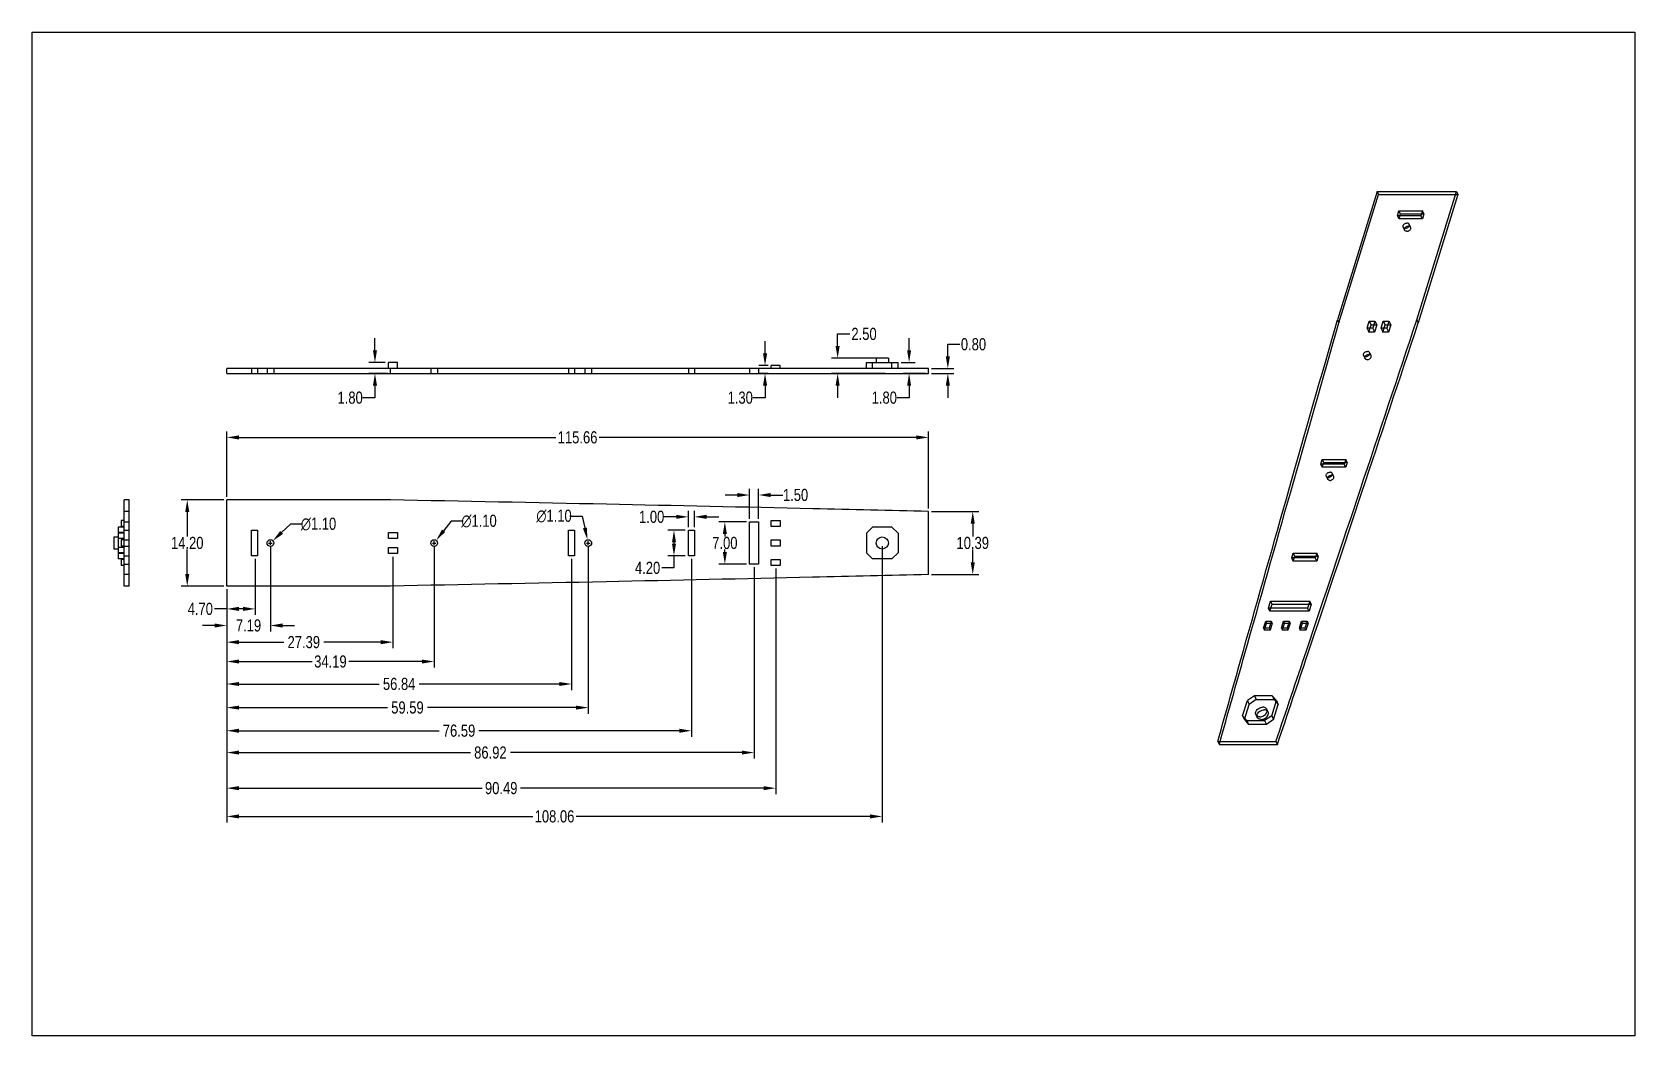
# Model space of a CAD drawing. Extents: x 190 to 454, y -34 to 131.
import ezdxf

# ---------------------------------------------------------------- set-up
doc = ezdxf.new("R2010")
doc.units = 0
doc.header["$LTSCALE"] = 1.821063
doc.header["$MEASUREMENT"] = 0
doc.layers.get('0').update_dxf_attribs({"linetype": 'CONTINUOUS'})
doc.layers.get('Defpoints').update_dxf_attribs({"linetype": 'CONTINUOUS'})
doc.layers.add('14_DXF_CONTINUOUS_LINE', color=7, linetype='CONTINUOUS')
doc.styles.get("Standard").update_dxf_attribs({"font": 'txt', "width": 0.8})
doc.dimstyles.get("Standard").update_dxf_attribs({"dimtxt": 0.15625, "dimasz": 0.1875, "dimexe": 0.18, "dimexo": 0.0625, "dimgap": 0.09, "dimtad": 0, "dimtih": 1, "dimtoh": 1, "dimzin": 4, "dimdsep": 46, "dimtxsty": 'Standard', "dimcen": 0.09, "dimadec": 0, "dimazin": 0, "dimtp": 0.01, "dimtm": 0.01, "dimtfac": 1, "dimtofl": 0, "dimtmove": 0, "dimatfit": 3, "dimfxl": 0, "dimtolj": 1, "dimtzin": 4, "dimarcsym": 0})

# ---------------------------------------------------------------- blocks, each defined once
blk = doc.blocks.new('*D2')
at = {"color": 0, "lineweight": -2}
for p, q in [((222.05, 54.41), (222.05, 65.21)), ((224.05, 64.21), (276.32, 64.21)), ((335.71, 64.21), (283.43, 64.21)), ((337.71, 52.5), (337.71, 65.21))]:
    blk.add_line(p, q, dxfattribs=at)
at = {"color": 0}
for points in [[(224.05, 64.54), (224.05, 63.87), (222.05, 64.21)], [(335.71, 64.54), (335.71, 63.87), (337.71, 64.21)]]:
    blk.add_solid(points, dxfattribs=at)
at = {"layer": 'Defpoints', "color": 0}
for p in [(337.71, 64.21), (222.05, 53.91), (337.71, 52)]:
    blk.add_point(p, dxfattribs=at)
at = {"color": 0, "insert": (279.88, 64.21), "char_height": 2, "attachment_point": 5}
blk.add_mtext('\\A1;115.66', dxfattribs=at)
blk = doc.blocks.new('*D3')
at = {"color": 0, "lineweight": -2}
for p, q in [((221.55, 53.91), (214.54, 53.91)), ((215.54, 51.91), (215.54, 47.9)), ((215.54, 41.71), (215.54, 45.72)), ((221.55, 39.71), (214.54, 39.71))]:
    blk.add_line(p, q, dxfattribs=at)
at = {"color": 0}
for points in [[(215.2, 51.91), (215.87, 51.91), (215.54, 53.91)], [(215.2, 41.71), (215.87, 41.71), (215.54, 39.71)]]:
    blk.add_solid(points, dxfattribs=at)
at = {"layer": 'Defpoints', "color": 0}
for p in [(215.54, 53.91), (222.05, 53.91), (222.05, 39.71)]:
    blk.add_point(p, dxfattribs=at)
at = {"color": 0, "insert": (215.54, 46.81), "char_height": 2, "attachment_point": 5}
blk.add_mtext('\\A1;14.20', dxfattribs=at)
blk = doc.blocks.new('*D5')
at = {"color": 0, "lineweight": -2}
for p, q in [((338.21, 52), (346.02, 52)), ((345.02, 50), (345.02, 47.9)), ((345.02, 43.61), (345.02, 45.72)), ((338.21, 41.61), (346.02, 41.61))]:
    blk.add_line(p, q, dxfattribs=at)
at = {"color": 0}
for points in [[(344.69, 50), (345.35, 50), (345.02, 52)], [(344.69, 43.61), (345.35, 43.61), (345.02, 41.61)]]:
    blk.add_solid(points, dxfattribs=at)
at = {"layer": 'Defpoints', "color": 0}
for p in [(337.71, 52), (337.71, 41.61), (345.02, 41.61)]:
    blk.add_point(p, dxfattribs=at)
at = {"color": 0, "insert": (345.02, 46.81), "char_height": 2, "attachment_point": 5}
blk.add_mtext('\\A1;10.39', dxfattribs=at)
blk = doc.blocks.new('*D6')
at = {"color": 0, "lineweight": -2}
for p, q in [((340.91, 77.55), (340.91, 79.55)), ((340.91, 79.55), (342.91, 79.55)), ((338.21, 75.55), (341.91, 75.55)), ((338.21, 74.75), (341.91, 74.75)), ((340.91, 72.75), (340.91, 70.75))]:
    blk.add_line(p, q, dxfattribs=at)
at = {"color": 0}
for points in [[(340.58, 77.55), (341.25, 77.55), (340.91, 75.55)], [(340.58, 72.75), (341.25, 72.75), (340.91, 74.75)]]:
    blk.add_solid(points, dxfattribs=at)
at = {"layer": 'Defpoints', "color": 0}
for p in [(337.71, 75.55), (337.71, 74.75), (340.91, 75.55)]:
    blk.add_point(p, dxfattribs=at)
at = {"color": 0, "insert": (345.14, 79.55), "char_height": 2, "attachment_point": 5}
blk.add_mtext('\\A1;0.80', dxfattribs=at)
blk = doc.blocks.new('*D7')
at = {"color": 0, "lineweight": -2}
for p, q in [((334.53, 78.55), (334.53, 80.55)), ((333.21, 76.55), (335.53, 76.55)), ((337.21, 74.75), (333.53, 74.75)), ((334.53, 72.75), (334.53, 70.75)), ((334.53, 70.75), (332.53, 70.75))]:
    blk.add_line(p, q, dxfattribs=at)
at = {"color": 0}
for points in [[(334.2, 78.55), (334.86, 78.55), (334.53, 76.55)], [(334.2, 72.75), (334.86, 72.75), (334.53, 74.75)]]:
    blk.add_solid(points, dxfattribs=at)
at = {"layer": 'Defpoints', "color": 0}
for p in [(332.71, 76.55), (334.53, 74.75), (337.71, 74.75)]:
    blk.add_point(p, dxfattribs=at)
at = {"color": 0, "insert": (330.44, 70.75), "char_height": 2, "attachment_point": 5}
blk.add_mtext('\\A1;1.80', dxfattribs=at)
blk = doc.blocks.new('*D8')
at = {"color": 0, "lineweight": -2}
for p, q in [((322.75, 79.25), (322.75, 81.25)), ((322.75, 81.25), (324.75, 81.25)), ((330.61, 77.25), (321.75, 77.25)), ((330.61, 74.75), (321.75, 74.75)), ((322.75, 72.75), (322.75, 70.75))]:
    blk.add_line(p, q, dxfattribs=at)
at = {"color": 0}
for points in [[(322.41, 79.25), (323.08, 79.25), (322.75, 77.25)], [(322.41, 72.75), (323.08, 72.75), (322.75, 74.75)]]:
    blk.add_solid(points, dxfattribs=at)
at = {"layer": 'Defpoints', "color": 0}
for p in [(331.11, 77.25), (322.75, 74.75), (331.11, 74.75)]:
    blk.add_point(p, dxfattribs=at)
at = {"color": 0, "insert": (327.1, 81.25), "char_height": 2, "attachment_point": 5}
blk.add_mtext('\\A1;2.50', dxfattribs=at)
blk = doc.blocks.new('*D9')
at = {"color": 0, "lineweight": -2}
for p, q in [((226.75, 44.21), (226.75, 34.95)), ((222.05, 39.21), (222.05, 34.95)), ((222.05, 35.95), (220.05, 35.95)), ((224.75, 35.95), (224.05, 35.95))]:
    blk.add_line(p, q, dxfattribs=at)
at = {"color": 0}
for points in [[(224.05, 36.29), (224.05, 35.62), (222.05, 35.95)], [(224.75, 36.29), (224.75, 35.62), (226.75, 35.95)]]:
    blk.add_solid(points, dxfattribs=at)
at = {"layer": 'Defpoints', "color": 0}
for p in [(226.75, 44.71), (222.05, 39.71), (222.05, 35.95)]:
    blk.add_point(p, dxfattribs=at)
at = {"color": 0, "insert": (217.69, 35.95), "char_height": 2, "attachment_point": 5}
blk.add_mtext('\\A1;4.70', dxfattribs=at)
blk = doc.blocks.new('*D10')
at = {"color": 0, "lineweight": -2}
for p, q in [((249.44, 44.56), (249.44, 29.47)), ((222.05, 39.21), (222.05, 29.47)), ((224.05, 30.47), (231.46, 30.47)), ((247.44, 30.47), (238.04, 30.47))]:
    blk.add_line(p, q, dxfattribs=at)
at = {"color": 0}
for points in [[(224.05, 30.81), (224.05, 30.14), (222.05, 30.47)], [(247.44, 30.81), (247.44, 30.14), (249.44, 30.47)]]:
    blk.add_solid(points, dxfattribs=at)
at = {"layer": 'Defpoints', "color": 0}
for p in [(249.44, 45.06), (222.05, 39.71), (249.44, 30.47)]:
    blk.add_point(p, dxfattribs=at)
at = {"color": 0, "insert": (234.75, 30.47), "char_height": 2, "attachment_point": 5}
blk.add_mtext('\\A1;27.39', dxfattribs=at)
blk = doc.blocks.new('*D11')
at = {"color": 0, "lineweight": -2}
for p, q in [((278.89, 44.21), (278.89, 22.58)), ((222.05, 39.21), (222.05, 22.58)), ((224.05, 23.58), (247.18, 23.58)), ((276.89, 23.58), (253.76, 23.58))]:
    blk.add_line(p, q, dxfattribs=at)
at = {"color": 0}
for points in [[(224.05, 23.91), (224.05, 23.25), (222.05, 23.58)], [(276.89, 23.91), (276.89, 23.25), (278.89, 23.58)]]:
    blk.add_solid(points, dxfattribs=at)
at = {"layer": 'Defpoints', "color": 0}
for p in [(278.89, 44.71), (222.05, 39.71), (278.89, 23.58)]:
    blk.add_point(p, dxfattribs=at)
at = {"color": 0, "insert": (250.47, 23.58), "char_height": 2, "attachment_point": 5}
blk.add_mtext('\\A1;56.84', dxfattribs=at)
blk = doc.blocks.new('*D12')
at = {"color": 0, "lineweight": -2}
for p, q in [((229.24, 46.31), (229.24, 32.22)), ((222.05, 39.21), (222.05, 32.22)), ((220.05, 33.22), (218.05, 33.22)), ((231.24, 33.22), (233.24, 33.22))]:
    blk.add_line(p, q, dxfattribs=at)
at = {"color": 0}
for points in [[(220.05, 33.55), (220.05, 32.88), (222.05, 33.22)], [(231.24, 33.55), (231.24, 32.88), (229.24, 33.22)]]:
    blk.add_solid(points, dxfattribs=at)
at = {"layer": 'Defpoints', "color": 0}
for p in [(229.24, 46.81), (222.05, 39.71), (222.05, 33.22)]:
    blk.add_point(p, dxfattribs=at)
at = {"color": 0, "insert": (225.64, 33.22), "char_height": 2, "attachment_point": 5}
blk.add_mtext('\\A1;7.19', dxfattribs=at)
blk = doc.blocks.new('*D13')
at = {"color": 0, "lineweight": -2}
for p, q in [((256.24, 46.31), (256.24, 26.28)), ((222.05, 39.21), (222.05, 26.28)), ((224.05, 27.28), (236.12, 27.28)), ((254.24, 27.28), (242.17, 27.28))]:
    blk.add_line(p, q, dxfattribs=at)
at = {"color": 0}
for points in [[(224.05, 27.61), (224.05, 26.95), (222.05, 27.28)], [(254.24, 27.61), (254.24, 26.95), (256.24, 27.28)]]:
    blk.add_solid(points, dxfattribs=at)
at = {"layer": 'Defpoints', "color": 0}
for p in [(256.24, 46.81), (222.05, 39.71), (222.05, 27.28)]:
    blk.add_point(p, dxfattribs=at)
at = {"color": 0, "insert": (239.14, 27.28), "char_height": 2, "attachment_point": 5}
blk.add_mtext('\\A1;34.19', dxfattribs=at)
blk = doc.blocks.new('*D14')
at = {"color": 0, "lineweight": -2}
for p, q in [((281.64, 46.31), (281.64, 18.69)), ((222.05, 39.21), (222.05, 18.69)), ((224.05, 19.69), (248.55, 19.69)), ((279.64, 19.69), (255.13, 19.69))]:
    blk.add_line(p, q, dxfattribs=at)
at = {"color": 0}
for points in [[(224.05, 20.02), (224.05, 19.36), (222.05, 19.69)], [(279.64, 20.02), (279.64, 19.36), (281.64, 19.69)]]:
    blk.add_solid(points, dxfattribs=at)
at = {"layer": 'Defpoints', "color": 0}
for p in [(281.64, 46.81), (222.05, 39.71), (281.64, 19.69)]:
    blk.add_point(p, dxfattribs=at)
at = {"color": 0, "insert": (251.84, 19.69), "char_height": 2, "attachment_point": 5}
blk.add_mtext('\\A1;59.59', dxfattribs=at)
blk = doc.blocks.new('*D15')
at = {"color": 0, "lineweight": -2}
for p, q in [((298.64, 44.21), (298.64, 14.88)), ((222.05, 39.21), (222.05, 14.88)), ((224.05, 15.88), (257.05, 15.88)), ((296.64, 15.88), (263.63, 15.88))]:
    blk.add_line(p, q, dxfattribs=at)
at = {"color": 0}
for points in [[(224.05, 16.21), (224.05, 15.54), (222.05, 15.88)], [(296.64, 16.21), (296.64, 15.54), (298.64, 15.88)]]:
    blk.add_solid(points, dxfattribs=at)
at = {"layer": 'Defpoints', "color": 0}
for p in [(298.64, 44.71), (222.05, 39.71), (222.05, 15.88)]:
    blk.add_point(p, dxfattribs=at)
at = {"color": 0, "insert": (260.34, 15.88), "char_height": 2, "attachment_point": 5}
blk.add_mtext('\\A1;76.59', dxfattribs=at)
blk = doc.blocks.new('*D16')
at = {"color": 0, "lineweight": -2}
for p, q in [((308.97, 42.81), (308.97, 11.28)), ((222.05, 39.21), (222.05, 11.28)), ((224.05, 12.28), (262.22, 12.28)), ((306.97, 12.28), (268.8, 12.28))]:
    blk.add_line(p, q, dxfattribs=at)
at = {"color": 0}
for points in [[(224.05, 12.61), (224.05, 11.95), (222.05, 12.28)], [(306.97, 12.61), (306.97, 11.95), (308.97, 12.28)]]:
    blk.add_solid(points, dxfattribs=at)
at = {"layer": 'Defpoints', "color": 0}
for p in [(308.97, 43.31), (222.05, 39.71), (222.05, 12.28)]:
    blk.add_point(p, dxfattribs=at)
at = {"color": 0, "insert": (265.51, 12.28), "char_height": 2, "attachment_point": 5}
blk.add_mtext('\\A1;86.92', dxfattribs=at)
blk = doc.blocks.new('*D17')
at = {"color": 0, "lineweight": -2}
for p, q in [((246.48, 78.55), (246.48, 80.55)), ((248.19, 76.55), (245.48, 76.55)), ((248.55, 74.75), (245.48, 74.75)), ((246.48, 72.75), (246.48, 70.75)), ((246.48, 70.75), (244.48, 70.75))]:
    blk.add_line(p, q, dxfattribs=at)
at = {"color": 0}
for points in [[(246.15, 78.55), (246.82, 78.55), (246.48, 76.55)], [(246.15, 72.75), (246.82, 72.75), (246.48, 74.75)]]:
    blk.add_solid(points, dxfattribs=at)
at = {"layer": 'Defpoints', "color": 0}
for p in [(246.48, 74.75), (248.69, 76.55), (249.05, 74.75)]:
    blk.add_point(p, dxfattribs=at)
at = {"color": 0, "insert": (242.39, 70.75), "char_height": 2, "attachment_point": 5}
blk.add_mtext('\\A1;1.80', dxfattribs=at)
blk = doc.blocks.new('*D18')
at = {"color": 0, "lineweight": -2}
for p, q in [((310.78, 78.05), (310.78, 80.05)), ((311.29, 76.05), (309.78, 76.05)), ((311.29, 74.75), (309.78, 74.75)), ((310.78, 72.75), (310.78, 70.75)), ((310.78, 70.75), (308.78, 70.75))]:
    blk.add_line(p, q, dxfattribs=at)
at = {"color": 0}
for points in [[(310.45, 78.05), (311.12, 78.05), (310.78, 76.05)], [(310.45, 72.75), (311.12, 72.75), (310.78, 74.75)]]:
    blk.add_solid(points, dxfattribs=at)
at = {"layer": 'Defpoints', "color": 0}
for p in [(310.78, 74.75), (311.79, 76.05), (311.79, 74.75)]:
    blk.add_point(p, dxfattribs=at)
at = {"color": 0, "insert": (306.69, 70.75), "char_height": 2, "attachment_point": 5}
blk.add_mtext('\\A1;1.30', dxfattribs=at)
blk = doc.blocks.new('*D19')
at = {"color": 0, "lineweight": -2}
for p, q in [((312.54, 42.6), (312.54, 5.42)), ((222.05, 39.21), (222.05, 5.42)), ((224.05, 6.42), (264.14, 6.42)), ((310.54, 6.42), (270.45, 6.42))]:
    blk.add_line(p, q, dxfattribs=at)
at = {"color": 0}
for points in [[(224.05, 6.75), (224.05, 6.08), (222.05, 6.42)], [(310.54, 6.75), (310.54, 6.08), (312.54, 6.42)]]:
    blk.add_solid(points, dxfattribs=at)
at = {"layer": 'Defpoints', "color": 0}
for p in [(312.54, 43.1), (222.05, 39.71), (222.05, 6.42)]:
    blk.add_point(p, dxfattribs=at)
at = {"color": 0, "insert": (267.29, 6.42), "char_height": 2, "attachment_point": 5}
blk.add_mtext('\\A1;90.49', dxfattribs=at)
blk = doc.blocks.new('*D20')
at = {"color": 0, "lineweight": -2}
for p, q in [((330.11, 46.31), (330.11, 0.76)), ((222.05, 39.21), (222.05, 0.76)), ((224.05, 1.76), (272.52, 1.76)), ((328.11, 1.76), (279.63, 1.76))]:
    blk.add_line(p, q, dxfattribs=at)
at = {"color": 0}
for points in [[(224.05, 2.09), (224.05, 1.43), (222.05, 1.76)], [(328.11, 2.09), (328.11, 1.43), (330.11, 1.76)]]:
    blk.add_solid(points, dxfattribs=at)
at = {"layer": 'Defpoints', "color": 0}
for p in [(330.11, 46.81), (222.05, 39.71), (222.05, 1.76)]:
    blk.add_point(p, dxfattribs=at)
at = {"color": 0, "insert": (276.08, 1.76), "char_height": 2, "attachment_point": 5}
blk.add_mtext('\\A1;108.06', dxfattribs=at)
blk = doc.blocks.new('*D21')
at = {"color": 0, "lineweight": -2}
for p, q in [((307.72, 50.31), (303.16, 50.31)), ((304.16, 48.31), (304.16, 47.9)), ((304.16, 45.31), (304.16, 45.72)), ((307.72, 43.31), (303.16, 43.31))]:
    blk.add_line(p, q, dxfattribs=at)
at = {"color": 0}
for points in [[(303.83, 48.31), (304.49, 48.31), (304.16, 50.31)], [(303.83, 45.31), (304.49, 45.31), (304.16, 43.31)]]:
    blk.add_solid(points, dxfattribs=at)
at = {"layer": 'Defpoints', "color": 0}
for p in [(304.16, 50.31), (308.22, 50.31), (308.22, 43.31)]:
    blk.add_point(p, dxfattribs=at)
at = {"color": 0, "insert": (304.16, 46.81), "char_height": 2, "attachment_point": 5}
blk.add_mtext('\\A1;7.00', dxfattribs=at)
blk = doc.blocks.new('*D22')
at = {"color": 0, "lineweight": -2}
for p, q in [((308.22, 50.81), (308.22, 55.72)), ((309.72, 50.81), (309.72, 55.72)), ((306.22, 54.72), (304.22, 54.72)), ((311.72, 54.72), (313.72, 54.72))]:
    blk.add_line(p, q, dxfattribs=at)
at = {"color": 0}
for points in [[(306.22, 55.05), (306.22, 54.38), (308.22, 54.72)], [(311.72, 55.05), (311.72, 54.38), (309.72, 54.72)]]:
    blk.add_solid(points, dxfattribs=at)
at = {"layer": 'Defpoints', "color": 0}
for p in [(309.72, 54.72), (308.22, 50.31), (309.72, 50.31)]:
    blk.add_point(p, dxfattribs=at)
at = {"color": 0, "insert": (315.81, 54.72), "char_height": 2, "attachment_point": 5}
blk.add_mtext('\\A1;1.50', dxfattribs=at)
blk = doc.blocks.new('*D23')
at = {"color": 0, "lineweight": -2}
for p, q in [((297.64, 48.91), (294.77, 48.91)), ((295.77, 46.91), (295.77, 46.71)), ((295.77, 42.71), (293.77, 42.71)), ((297.64, 44.71), (294.77, 44.71)), ((295.77, 44.71), (295.77, 42.71))]:
    blk.add_line(p, q, dxfattribs=at)
at = {"color": 0}
for points in [[(295.44, 46.91), (296.11, 46.91), (295.77, 48.91)], [(295.44, 46.71), (296.11, 46.71), (295.77, 44.71)]]:
    blk.add_solid(points, dxfattribs=at)
at = {"layer": 'Defpoints', "color": 0}
for p in [(298.14, 48.91), (295.77, 44.71), (298.14, 44.71)]:
    blk.add_point(p, dxfattribs=at)
at = {"color": 0, "insert": (291.42, 42.71), "char_height": 2, "attachment_point": 5}
blk.add_mtext('\\A1;4.20', dxfattribs=at)
blk = doc.blocks.new('*D24')
at = {"color": 0, "lineweight": -2}
for p, q in [((296.14, 51.12), (294.05, 51.12)), ((298.14, 49.41), (298.14, 52.12)), ((299.14, 49.41), (299.14, 52.12)), ((301.14, 51.12), (303.14, 51.12))]:
    blk.add_line(p, q, dxfattribs=at)
at = {"color": 0}
for points in [[(296.14, 51.46), (296.14, 50.79), (298.14, 51.12)], [(301.14, 51.46), (301.14, 50.79), (299.14, 51.12)]]:
    blk.add_solid(points, dxfattribs=at)
at = {"layer": 'Defpoints', "color": 0}
for p in [(299.14, 51.12), (298.14, 48.91), (299.14, 48.91)]:
    blk.add_point(p, dxfattribs=at)
at = {"color": 0, "insert": (292.09, 51.12), "char_height": 2, "attachment_point": 5}
blk.add_mtext('\\A1;1.00', dxfattribs=at)
blk = doc.blocks.new('*D25')
at = {"color": 0, "lineweight": -2}
for p, q in [((232.56, 49.92), (231.1, 48.55)), ((234.56, 49.92), (232.56, 49.92)), ((228.94, 46.81), (229.54, 46.81)), ((229.24, 46.51), (229.24, 47.11))]:
    blk.add_line(p, q, dxfattribs=at)
at = {"color": 0}
blk.add_solid([(230.87, 48.8), (231.33, 48.31), (229.64, 47.18)], dxfattribs=at)
at = {"layer": 'Defpoints', "color": 0}
for p in [(228.84, 46.43), (229.64, 47.18)]:
    blk.add_point(p, dxfattribs=at)
at = {"color": 0, "insert": (237.18, 49.92), "char_height": 2, "attachment_point": 5}
blk.add_mtext('\\A1;∅1.10', dxfattribs=at)
blk = doc.blocks.new('*D28')
at = {"color": 0, "lineweight": -2}
for p, q in [((259.02, 50.41), (257.8, 48.83)), ((261.02, 50.41), (259.02, 50.41)), ((255.94, 46.81), (256.54, 46.81)), ((256.24, 46.51), (256.24, 47.11))]:
    blk.add_line(p, q, dxfattribs=at)
at = {"color": 0}
blk.add_solid([(257.53, 49.03), (258.06, 48.63), (256.58, 47.24)], dxfattribs=at)
at = {"layer": 'Defpoints', "color": 0}
for p in [(255.91, 46.37), (256.58, 47.24)]:
    blk.add_point(p, dxfattribs=at)
at = {"color": 0, "insert": (263.64, 50.41), "char_height": 2, "attachment_point": 5}
blk.add_mtext('\\A1;∅1.10', dxfattribs=at)
blk = doc.blocks.new('*D29')
at = {"color": 0, "lineweight": -2}
for p, q in [((278.62, 51.24), (280.62, 51.24)), ((280.62, 51.24), (281.07, 49.29)), ((281.34, 46.81), (281.94, 46.81)), ((281.64, 46.51), (281.64, 47.11))]:
    blk.add_line(p, q, dxfattribs=at)
at = {"color": 0}
blk.add_solid([(281.4, 49.37), (280.75, 49.22), (281.52, 47.34)], dxfattribs=at)
at = {"layer": 'Defpoints', "color": 0}
for p in [(281.52, 47.34), (281.76, 46.27)]:
    blk.add_point(p, dxfattribs=at)
at = {"color": 0, "insert": (276, 51.24), "char_height": 2, "attachment_point": 5}
blk.add_mtext('\\A1;∅1.10', dxfattribs=at)

msp = doc.modelspace()

# ---------------------------------------------------------------- linework, layer by layer
at = {"color": 1}
msp.add_lwpolyline([(454.175, -34.405), (189.957, -34.405), (189.957, 130.994), (454.175, 130.994)], close=True, dxfattribs=at)
at = {"layer": '14_DXF_CONTINUOUS_LINE', "color": 7, "linetype": 'Continuous'}
for p, q in [((411.667, 104.731), (405.132, 83.581)), ((405.376, 83.084), (411.911, 104.233)), ((411.667, 104.731), (411.911, 104.233)), ((411.667, 104.731), (424.746, 104.731)), ((411.911, 104.233), (424.99, 104.233)), ((418.211, 83.581), (424.746, 104.731)), ((424.99, 104.233), (418.455, 83.084)), ((424.746, 104.731), (424.99, 104.233)), ((415.04, 100.741), (415.282, 101.524)), ((415.284, 100.244), (415.04, 100.741)), ((418.908, 100.741), (415.04, 100.741)), ((415.526, 101.027), (415.282, 101.524)), ((415.282, 101.524), (419.15, 101.524)), ((415.284, 100.244), (415.526, 101.027)), ((415.526, 101.027), (419.394, 101.027)), ((419.15, 101.524), (418.908, 100.741)), ((419.152, 100.244), (418.908, 100.741)), ((419.394, 101.027), (419.15, 101.524)), ((419.394, 101.027), (419.152, 100.244)), ((419.152, 100.244), (415.284, 100.244)), ((415.972, 98.854), (416.216, 98.356)), ((417.203, 98.841), (416.959, 99.338)), ((405.132, 83.581), (405.376, 83.084)), ((410.027, 82.189), (410.39, 83.364)), ((410.948, 82.189), (410.027, 82.189)), ((410.027, 82.189), (410.332, 81.567)), ((410.332, 81.567), (410.695, 82.742)), ((410.39, 83.364), (411.311, 83.364)), ((410.39, 83.364), (410.695, 82.742)), ((410.695, 82.742), (411.616, 82.742)), ((411.311, 83.364), (410.948, 82.189)), ((410.948, 82.189), (411.253, 81.567)), ((411.616, 82.742), (411.253, 81.567)), ((411.311, 83.364), (411.616, 82.742)), ((412.33, 82.189), (412.693, 83.364)), ((413.251, 82.189), (412.33, 82.189)), ((412.33, 82.189), (412.635, 81.567)), ((412.635, 81.567), (412.998, 82.742)), ((412.693, 83.364), (413.614, 83.364)), ((412.693, 83.364), (412.998, 82.742)), ((412.998, 82.742), (413.919, 82.742)), ((413.614, 83.364), (413.251, 82.189)), ((413.251, 82.189), (413.556, 81.567)), ((413.919, 82.742), (413.556, 81.567)), ((413.614, 83.364), (413.919, 82.742)), ((418.211, 83.581), (418.455, 83.084)), ((411.253, 81.567), (410.332, 81.567)), ((413.556, 81.567), (412.635, 81.567)), ((331.108, 77.253), (329.108, 77.253)), ((329.108, 77.253), (329.108, 76.553)), ((331.108, 77.253), (331.108, 76.553)), ((409.436, 77.704), (409.68, 77.206)), ((410.668, 77.691), (410.424, 78.188)), ((222.048, 74.753), (222.048, 75.553)), ((337.708, 75.553), (222.048, 75.553)), ((222.048, 74.753), (337.708, 74.753)), ((226.141, 75.553), (226.141, 74.753)), ((227.141, 75.553), (227.141, 74.753)), ((228.691, 75.553), (228.691, 74.753)), ((229.791, 75.553), (229.791, 74.753)), ((248.69, 75.553), (248.69, 76.553)), ((250.19, 76.553), (248.69, 76.553)), ((249.047, 74.753), (249.047, 75.553)), ((250.19, 75.553), (250.19, 76.553)), ((255.691, 75.553), (255.691, 74.753)), ((256.791, 75.553), (256.791, 74.753)), ((278.391, 75.553), (278.391, 74.753)), ((279.391, 75.553), (279.391, 74.753)), ((281.091, 75.553), (281.091, 74.753)), ((282.191, 75.553), (282.191, 74.753)), ((298.141, 75.553), (298.141, 74.753)), ((299.141, 75.553), (299.141, 74.753)), ((308.218, 75.553), (308.218, 74.753)), ((309.718, 75.553), (309.718, 74.753)), ((313.288, 76.053), (311.788, 76.053)), ((311.788, 75.553), (311.788, 76.053)), ((313.288, 75.553), (313.288, 76.053)), ((327.508, 76.553), (332.708, 76.553)), ((327.508, 75.553), (327.508, 76.553)), ((328.508, 75.553), (328.508, 76.553)), ((331.708, 75.553), (331.708, 76.553)), ((332.708, 75.553), (332.708, 76.553)), ((337.708, 74.753), (337.708, 75.553)), ((402.392, 59.812), (402.634, 60.595)), ((406.26, 59.812), (402.392, 59.812)), ((402.636, 59.315), (402.392, 59.812)), ((402.634, 60.595), (406.502, 60.595)), ((402.878, 60.098), (402.634, 60.595)), ((402.636, 59.315), (402.878, 60.098)), ((406.504, 59.315), (402.636, 59.315)), ((402.878, 60.098), (406.746, 60.098)), ((404.519, 57.795), (404.275, 58.292)), ((406.502, 60.595), (406.26, 59.812)), ((406.504, 59.315), (406.26, 59.812)), ((406.746, 60.098), (406.502, 60.595)), ((406.746, 60.098), (406.504, 59.315)), ((403.288, 57.807), (403.532, 57.31)), ((205.164, 39.707), (205.164, 53.907)), ((205.964, 53.907), (205.164, 53.907)), ((205.964, 39.707), (205.964, 53.907)), ((222.048, 39.707), (222.048, 53.907)), ((249.047, 53.907), (222.048, 53.907)), ((204.664, 50.517), (204.664, 49.517)), ((205.164, 50.517), (204.664, 50.517)), ((205.964, 52.004), (205.164, 52.004)), ((205.164, 50.307), (205.964, 50.307)), ((308.218, 50.307), (309.718, 50.307)), ((308.218, 43.307), (308.218, 50.307)), ((309.718, 50.307), (309.718, 43.307)), ((311.788, 50.517), (313.288, 50.517)), ((311.788, 49.517), (311.788, 50.517)), ((313.288, 50.517), (313.288, 49.517)), ((337.708, 41.614), (337.708, 52.004)), ((203.464, 47.807), (203.464, 45.807)), ((203.464, 47.807), (204.164, 47.807)), ((204.164, 49.407), (204.164, 44.207)), ((205.164, 49.407), (204.164, 49.407)), ((205.164, 48.557), (204.164, 48.557)), ((205.164, 48.407), (204.164, 48.407)), ((205.164, 49.517), (204.664, 49.517)), ((205.164, 48.907), (205.964, 48.907)), ((226.141, 44.707), (226.141, 48.907)), ((226.141, 48.907), (227.141, 48.907)), ((227.141, 48.907), (227.141, 44.707)), ((248.69, 47.557), (248.69, 48.557)), ((248.69, 48.557), (250.19, 48.557)), ((250.19, 48.557), (250.19, 47.557)), ((278.391, 44.707), (278.391, 48.907)), ((278.391, 48.907), (279.391, 48.907)), ((279.391, 48.907), (279.391, 44.707)), ((298.141, 48.907), (299.141, 48.907)), ((298.141, 44.707), (298.141, 48.907)), ((299.141, 48.907), (299.141, 44.707)), ((313.288, 49.517), (311.788, 49.517)), ((327.508, 48.407), (328.508, 49.407)), ((327.508, 48.407), (327.508, 45.207)), ((331.708, 49.407), (328.508, 49.407)), ((331.708, 49.407), (332.708, 48.407)), ((332.708, 48.407), (332.708, 45.207)), ((204.164, 45.807), (203.464, 45.807)), ((205.164, 47.557), (204.164, 47.557)), ((205.164, 46.057), (204.164, 46.057)), ((205.164, 45.207), (204.164, 45.207)), ((205.164, 45.057), (204.164, 45.057)), ((204.664, 47.307), (204.664, 46.307)), ((205.164, 47.307), (204.664, 47.307)), ((205.164, 46.307), (204.664, 46.307)), ((205.164, 47.357), (205.964, 47.357)), ((205.964, 46.257), (205.164, 46.257)), ((250.19, 47.557), (248.69, 47.557)), ((248.69, 45.057), (248.69, 46.057)), ((248.69, 46.057), (250.19, 46.057)), ((250.19, 45.057), (248.69, 45.057)), ((250.19, 46.057), (250.19, 45.057)), ((311.788, 47.307), (313.288, 47.307)), ((311.788, 46.307), (311.788, 47.307)), ((313.288, 46.307), (311.788, 46.307)), ((313.288, 47.307), (313.288, 46.307)), ((327.508, 45.207), (328.508, 44.207)), ((331.708, 44.207), (332.708, 45.207)), ((397.611, 44.341), (397.853, 45.125)), ((397.853, 45.125), (401.721, 45.125)), ((398.097, 44.627), (397.853, 45.125)), ((401.721, 45.125), (401.479, 44.341)), ((401.966, 44.627), (401.721, 45.125)), ((205.164, 44.207), (204.164, 44.207)), ((204.664, 44.097), (204.664, 43.097)), ((205.164, 44.097), (204.664, 44.097)), ((205.164, 43.097), (204.664, 43.097)), ((205.164, 44.707), (205.964, 44.707)), ((205.164, 43.307), (205.964, 43.307)), ((227.141, 44.707), (226.141, 44.707)), ((279.391, 44.707), (278.391, 44.707)), ((299.141, 44.707), (298.141, 44.707)), ((309.718, 43.307), (308.218, 43.307)), ((311.788, 44.097), (313.288, 44.097)), ((311.788, 43.097), (311.788, 44.097)), ((313.288, 43.097), (311.788, 43.097)), ((313.288, 44.097), (313.288, 43.097)), ((331.708, 44.207), (328.508, 44.207)), ((401.479, 44.341), (397.611, 44.341)), ((397.855, 43.844), (397.611, 44.341)), ((397.855, 43.844), (398.097, 44.627)), ((401.723, 43.844), (397.855, 43.844)), ((398.097, 44.627), (401.966, 44.627)), ((401.723, 43.844), (401.479, 44.341)), ((401.966, 44.627), (401.723, 43.844)), ((205.964, 41.614), (205.164, 41.614)), ((205.964, 39.707), (205.164, 39.707)), ((249.047, 39.707), (222.048, 39.707)), ((393.761, 36.056), (394.124, 37.231)), ((394.124, 37.231), (400.572, 37.231)), ((394.368, 36.734), (394.124, 37.231)), ((400.572, 37.231), (400.209, 36.056)), ((400.816, 36.734), (400.572, 37.231)), ((400.209, 36.056), (393.761, 36.056)), ((394.005, 35.559), (393.761, 36.056)), ((394.005, 35.559), (394.368, 36.734)), ((400.453, 35.559), (394.005, 35.559)), ((394.368, 36.734), (400.816, 36.734)), ((400.453, 35.559), (400.209, 36.056)), ((400.816, 36.734), (400.453, 35.559)), ((392.948, 32.762), (393.311, 33.937)), ((393.869, 32.762), (392.948, 32.762)), ((392.948, 32.762), (393.1, 32.452)), ((393.1, 32.452), (393.463, 33.627)), ((394.021, 32.452), (393.1, 32.452)), ((393.311, 33.937), (394.232, 33.937)), ((393.311, 33.937), (393.463, 33.627)), ((393.463, 33.627), (394.384, 33.627)), ((394.232, 33.937), (393.869, 32.762)), ((393.869, 32.762), (394.021, 32.452)), ((394.384, 33.627), (394.021, 32.452)), ((394.232, 33.937), (394.384, 33.627)), ((395.904, 32.762), (396.267, 33.937)), ((396.825, 32.762), (395.904, 32.762)), ((395.904, 32.762), (396.057, 32.452)), ((396.057, 32.452), (396.42, 33.627)), ((396.978, 32.452), (396.057, 32.452)), ((396.267, 33.937), (397.188, 33.937)), ((396.267, 33.937), (396.42, 33.627)), ((396.42, 33.627), (397.341, 33.627)), ((397.188, 33.937), (396.825, 32.762)), ((396.825, 32.762), (396.978, 32.452)), ((397.341, 33.627), (396.978, 32.452)), ((397.188, 33.937), (397.341, 33.627)), ((398.861, 32.762), (399.224, 33.937)), ((399.782, 32.762), (398.861, 32.762)), ((398.861, 32.762), (399.013, 32.452)), ((399.013, 32.452), (399.376, 33.627)), ((399.934, 32.452), (399.013, 32.452)), ((399.224, 33.937), (400.145, 33.937)), ((399.224, 33.937), (399.376, 33.627)), ((399.376, 33.627), (400.298, 33.627)), ((400.145, 33.937), (399.782, 32.762)), ((399.782, 32.762), (399.934, 32.452)), ((400.298, 33.627), (399.934, 32.452)), ((400.145, 33.937), (400.298, 33.627)), ((391.449, 21.624), (390.286, 20.84)), ((394.396, 21.624), (391.449, 21.624)), ((391.449, 21.624), (391.754, 21.002)), ((394.396, 21.624), (395.075, 20.84)), ((394.396, 21.624), (394.701, 21.002)), ((389.511, 18.334), (390.286, 20.84)), ((389.816, 17.712), (390.591, 20.219)), ((390.286, 20.84), (390.591, 20.219)), ((391.754, 21.002), (390.591, 20.219)), ((391.701, 18.525), (391.914, 18.09)), ((391.754, 21.002), (394.701, 21.002)), ((393.71, 18.971), (393.496, 19.406)), ((394.301, 18.334), (395.075, 20.84)), ((394.606, 17.712), (395.38, 20.219)), ((394.701, 21.002), (395.38, 20.219)), ((395.075, 20.84), (395.38, 20.219)), ((389.511, 18.334), (390.19, 17.55)), ((389.511, 18.334), (389.816, 17.712)), ((389.816, 17.712), (390.495, 16.929)), ((390.19, 17.55), (393.138, 17.55)), ((390.19, 17.55), (390.495, 16.929)), ((393.443, 16.929), (390.495, 16.929)), ((394.301, 18.334), (393.138, 17.55)), ((393.138, 17.55), (393.443, 16.929)), ((394.606, 17.712), (393.443, 16.929)), ((394.301, 18.334), (394.606, 17.712)), ((385.426, 14.131), (394.996, 14.131)), ((385.426, 14.131), (385.67, 13.634)), ((385.67, 13.634), (395.24, 13.634)), ((394.996, 14.131), (395.24, 13.634))]:
    msp.add_line(p, q, dxfattribs=at)
for centre, radius in [((330.108, 46.807), 1), ((229.241, 46.807), 0.55), ((256.241, 46.807), 0.55), ((281.641, 46.807), 0.55)]:
    msp.add_circle(centre, radius, dxfattribs=at)
for points, start_tangent, end_tangent in [([(416.332, 98.665), (416.149, 98.698), (416.013, 98.791), (415.947, 98.931), (415.959, 99.096), (416.049, 99.261), (416.202, 99.401), (416.395, 99.494), (416.599, 99.527)], (-25.4, 0), (25.4, 0)), ([(416.577, 98.168), (416.393, 98.201), (416.257, 98.294), (416.191, 98.434), (416.203, 98.599), (416.293, 98.763), (416.446, 98.903), (416.639, 98.997), (416.843, 99.029)], (-25.4, 0), (25.4, 0)), ([(416.332, 98.665), (416.536, 98.698), (416.73, 98.791), (416.883, 98.931), (416.972, 99.096), (416.985, 99.261), (416.918, 99.401), (416.782, 99.494), (416.599, 99.527)], (25.4, 0), (-25.4, 0)), ([(416.577, 98.168), (416.781, 98.201), (416.974, 98.294), (417.127, 98.434), (417.216, 98.599), (417.229, 98.763), (417.162, 98.903), (417.027, 98.997), (416.843, 99.029)], (25.4, 0), (-25.4, 0)), ([(385.426, 14.131), (389.642, 29.114), (397.19, 55.749), (405.132, 83.581)], (6.8592991, 24.4562879), (6.9873412, 24.4200136)), ([(385.67, 13.634), (389.886, 28.617), (397.434, 55.252), (405.376, 83.084)], (6.8592991, 24.4562879), (6.9873412, 24.4200136)), ([(394.996, 14.131), (400.018, 29.041), (408.93, 55.676), (418.211, 83.581)], (8.1269335, 24.0647658), (7.9996126, 24.1073889)), ([(395.24, 13.634), (400.262, 28.543), (409.174, 55.178), (418.455, 83.084)], (8.1269335, 24.0647658), (7.9996126, 24.1073889)), ([(409.797, 77.515), (409.613, 77.548), (409.477, 77.641), (409.411, 77.781), (409.423, 77.946), (409.513, 78.111), (409.666, 78.251), (409.859, 78.344), (410.063, 78.377)], (-25.4, 0), (25.4, 0)), ([(410.041, 77.018), (409.857, 77.051), (409.722, 77.144), (409.655, 77.284), (409.667, 77.449), (409.757, 77.614), (409.91, 77.753), (410.103, 77.847), (410.307, 77.88)], (-25.4, 0), (25.4, 0)), ([(409.797, 77.515), (410.001, 77.548), (410.194, 77.641), (410.347, 77.781), (410.436, 77.946), (410.449, 78.111), (410.382, 78.251), (410.247, 78.344), (410.063, 78.377)], (25.4, 0), (-25.4, 0)), ([(410.041, 77.018), (410.245, 77.051), (410.438, 77.144), (410.591, 77.284), (410.68, 77.449), (410.693, 77.614), (410.626, 77.753), (410.491, 77.847), (410.307, 77.88)], (25.4, 0), (-25.4, 0)), ([(403.648, 57.619), (403.464, 57.652), (403.329, 57.745), (403.262, 57.885), (403.275, 58.05), (403.364, 58.214), (403.517, 58.354), (403.71, 58.448), (403.914, 58.48)], (-25.4, 0), (25.4, 0)), ([(403.648, 57.619), (403.852, 57.652), (404.045, 57.745), (404.198, 57.885), (404.288, 58.05), (404.3, 58.214), (404.234, 58.354), (404.098, 58.448), (403.914, 58.48)], (25.4, 0), (-25.4, 0)), ([(403.892, 57.121), (403.709, 57.154), (403.573, 57.248), (403.506, 57.387), (403.519, 57.552), (403.608, 57.717), (403.761, 57.857), (403.955, 57.95), (404.159, 57.983)], (-25.4, 0), (25.4, 0)), ([(403.892, 57.121), (404.096, 57.154), (404.289, 57.248), (404.442, 57.387), (404.532, 57.552), (404.544, 57.717), (404.478, 57.857), (404.342, 57.95), (404.159, 57.983)], (25.4, 0), (-25.4, 0)), ([(337.708, 52.004), (318.674, 52.454), (284.672, 53.194), (249.047, 53.907)], (-25.3924049, 0.6211075), (-25.3952641, 0.4904728)), ([(337.708, 41.614), (318.581, 41.164), (284.579, 40.423), (249.047, 39.707)], (-25.3925152, -0.6165814), (-25.3951878, -0.4944048)), ([(392.356, 18.182), (392.056, 18.229), (391.821, 18.365), (391.68, 18.574), (391.649, 18.829), (391.733, 19.101), (391.922, 19.357), (392.192, 19.565), (392.511, 19.701), (392.84, 19.749)], (-25.4, 0), (25.4, 0)), ([(392.57, 17.747), (392.236, 17.806), (391.989, 17.976), (391.868, 18.23), (391.891, 18.53), (392.053, 18.83), (392.332, 19.084), (392.683, 19.254), (393.054, 19.314)], (-25.4, 0), (25.4, 0)), ([(392.356, 18.182), (392.686, 18.229), (393.005, 18.365), (393.275, 18.574), (393.463, 18.829), (393.547, 19.101), (393.517, 19.357), (393.376, 19.565), (393.141, 19.701), (392.84, 19.749)], (25.4, 0), (-25.4, 0)), ([(392.57, 17.747), (392.941, 17.806), (393.292, 17.976), (393.57, 18.23), (393.733, 18.53), (393.755, 18.83), (393.634, 19.084), (393.388, 19.254), (393.054, 19.314)], (25.4, 0), (-25.4, 0))]:
    msp.add_spline(points, degree=3, dxfattribs=dict(at, start_tangent=start_tangent, end_tangent=end_tangent))

# ---------------------------------------------------------------- dimensions: what is measured, and where the dimension line sits
at = {"color": 1}
dim = msp.add_linear_dim(base=(322.748, 74.753), p1=(331.108, 77.253), p2=(331.108, 74.753), angle=90, dimstyle='Standard', override={"dimtxt": 2, "dimasz": 2, "dimexe": 1, "dimexo": 0.5, "dimzin": 0, "dimcen": 0.297992, "dimadec": 2, "dimtp": 0, "dimtm": 0, "dimtzin": 0}, dxfattribs=at)
dim.commit()
dim.dimension.update_dxf_attribs({"geometry": '*D8', "text_midpoint": (327.104, 81.253), "dimtype": 160})
for base, p1, p2, picture, middle in [((246.484, 74.753), (248.69, 76.553), (249.047, 74.753), '*D17', (242.394, 70.753)), ((310.783, 74.753), (311.788, 76.053), (311.788, 74.753), '*D18', (306.693, 70.753)), ((334.532, 74.753), (332.708, 76.553), (337.708, 74.753), '*D7', (330.442, 70.753)), ((340.912, 75.553), (337.708, 74.753), (337.708, 75.553), '*D6', (345.135, 79.553)), ((215.536, 53.907), (222.048, 39.707), (222.048, 53.907), '*D3', (215.536, 46.807)), ((304.159, 50.307), (308.218, 43.307), (308.218, 50.307), '*D21', (304.159, 46.807)), ((345.02, 41.614), (337.708, 52.004), (337.708, 41.614), '*D5', (345.02, 46.809)), ((295.773, 44.707), (298.141, 48.907), (298.141, 44.707), '*D23', (291.416, 42.707))]:
    dim = msp.add_linear_dim(base=base, p1=p1, p2=p2, angle=90, dimstyle='Standard', override={"dimtxt": 2, "dimasz": 2, "dimexe": 1, "dimexo": 0.5, "dimzin": 0, "dimcen": 0.297992, "dimadec": 2, "dimtp": 0, "dimtm": 0, "dimtzin": 0}, dxfattribs=at)
    dim.commit()
    dim.dimension.update_dxf_attribs({"geometry": picture, "text_midpoint": middle})
for base, p1, p2, picture, middle in [((337.708, 64.207), (222.048, 53.907), (337.708, 52.004), '*D2', (279.878, 64.207)), ((299.141, 51.125), (298.141, 48.907), (299.141, 48.907), '*D24', (292.093, 51.125)), ((249.44, 30.475), (222.048, 39.707), (249.44, 45.057), '*D10', (234.753, 30.475))]:
    dim = msp.add_linear_dim(base=base, p1=p1, p2=p2, dimstyle='Standard', override={"dimtxt": 2, "dimasz": 2, "dimexe": 1, "dimexo": 0.5, "dimzin": 0, "dimcen": 0.297992, "dimadec": 2, "dimtp": 0, "dimtm": 0, "dimtzin": 0}, dxfattribs=at)
    dim.commit()
    dim.dimension.update_dxf_attribs({"geometry": picture, "text_midpoint": middle, "dimtype": 160})
for base, p1, p2, picture, middle in [((309.718, 54.716), (308.218, 50.307), (309.718, 50.307), '*D22', (315.808, 54.716)), ((222.048, 33.217), (229.241, 46.807), (222.048, 39.707), '*D12', (225.645, 33.217)), ((222.048, 27.281), (256.241, 46.807), (222.048, 39.707), '*D13', (239.145, 27.281)), ((281.641, 19.691), (222.048, 39.707), (281.641, 46.807), '*D14', (251.845, 19.691)), ((222.048, 1.76), (330.108, 46.807), (222.048, 39.707), '*D20', (276.078, 1.76)), ((222.048, 35.954), (226.747, 44.707), (222.048, 39.707), '*D9', (217.692, 35.954)), ((278.891, 23.581), (222.048, 39.707), (278.891, 44.707), '*D11', (250.47, 23.581)), ((222.048, 15.875), (298.641, 44.707), (222.048, 39.707), '*D15', (260.345, 15.875)), ((222.048, 12.28), (308.968, 43.307), (222.048, 39.707), '*D16', (265.508, 12.28)), ((222.048, 6.415), (312.538, 43.097), (222.048, 39.707), '*D19', (267.293, 6.415))]:
    dim = msp.add_linear_dim(base=base, p1=p1, p2=p2, dimstyle='Standard', override={"dimtxt": 2, "dimasz": 2, "dimexe": 1, "dimexo": 0.5, "dimzin": 0, "dimcen": 0.297992, "dimadec": 2, "dimtp": 0, "dimtm": 0, "dimtzin": 0}, dxfattribs=at)
    dim.commit()
    dim.dimension.update_dxf_attribs({"geometry": picture, "text_midpoint": middle})
for p1, p2, picture, middle in [((228.841, 46.431), (229.642, 47.184), '*D25', (237.179, 49.925)), ((255.906, 46.372), (256.577, 47.243), '*D28', (263.639, 50.414)), ((281.764, 46.271), (281.518, 47.344), '*D29', (276.001, 51.242))]:
    dim = msp.add_diameter_dim_2p(p1=p1, p2=p2, dimstyle='Standard', override={"dimtxt": 2, "dimasz": 2, "dimexe": 1, "dimexo": 0.5, "dimzin": 0, "dimcen": 0.297992, "dimadec": 2, "dimtp": 0, "dimtm": 0, "dimtzin": 0}, dxfattribs=at)
    dim.commit()
    dim.dimension.update_dxf_attribs({"geometry": picture, "text_midpoint": middle})

doc.saveas('drawing.dxf')
